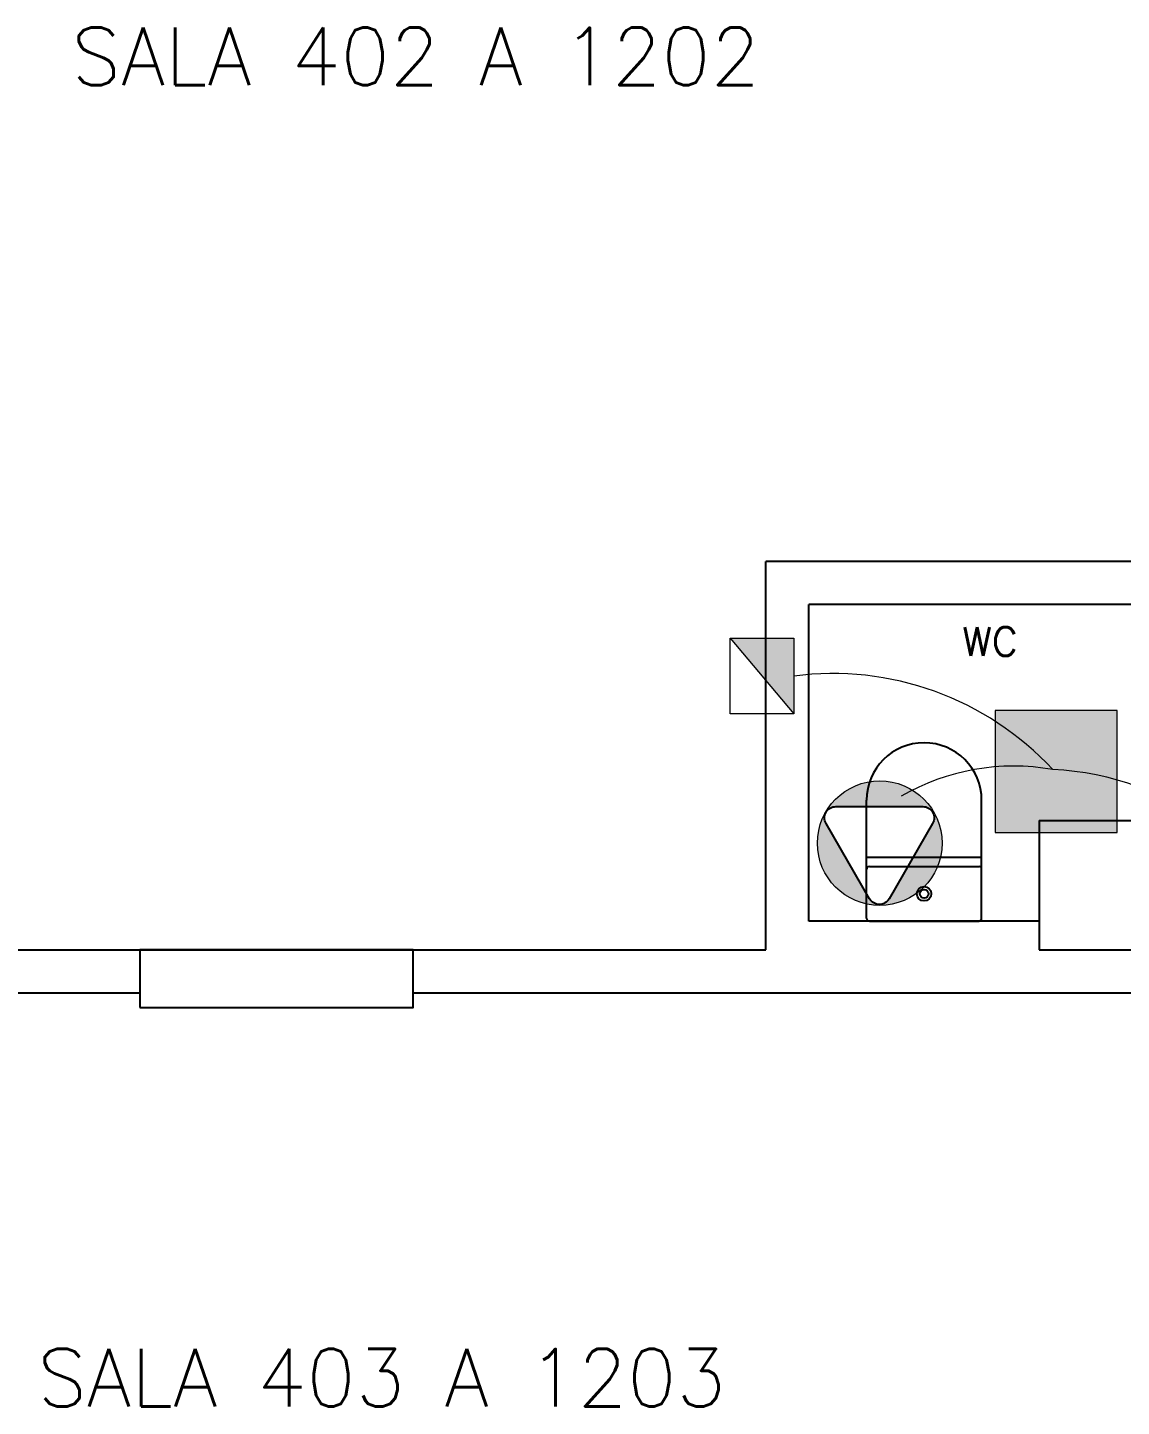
# Model space of a CAD drawing. Extents: x 544 to 914, y -40 to 56.
# Drawn here: x 572.799 to 574.699, y -3.292 to -0.896 of the extents above; entities that cross this region are included whole.
import ezdxf

# ---------------------------------------------------------------- set-up
doc = ezdxf.new("R2010")
doc.units = 0
doc.header["$LTSCALE"] = 0.5
doc.header["$MEASUREMENT"] = 0
doc.linetypes.add('CONTINU', pattern=[0])
doc.layers.get('0').update_dxf_attribs({"linetype": 'CONTINUOUS'})
for name, color, linetype in [('3', 1, 'CONTINUOUS'), ('A-05', 5, 'CONTINUOUS'), ('SAN', 2, 'CONTINUOUS'), ('TOMADAS', 3, 'CONTINUOUS'), ('Título', 3, 'CONTINUOUS')]:
    doc.layers.add(name, color=color, linetype=linetype)
doc.layers.add('Luminotécnico', color=142, linetype='CONTINUOUS', lineweight=0)
doc.styles.add('T20', font='simplex.shx', dxfattribs={"height": 0.1})

# ---------------------------------------------------------------- blocks, each defined once
blk = doc.blocks.new('T')
at = {"layer": 'TOMADAS'}
for p, q in [((-55.465, 372.138), (-55.6155, 372.2249)), ((-55.6492, 372.2054), (-55.6492, 372.0316)), ((-55.6155, 372.0122), (-55.465, 372.0991))]:
    blk.add_line(p, q, dxfattribs=at)
for centre, start, end in [((-55.6267, 372.2054), 60, 180), ((-55.4762, 372.1185), 300, 60), ((-55.6267, 372.0316), 180, 300)]:
    blk.add_arc(centre, 0.0225, start, end, dxfattribs=at)

msp = doc.modelspace()

# ---------------------------------------------------------------- hatches: boundary and pattern name
at = {"layer": 'Luminotécnico'}
for points in [[(574.0198, -1.9572), (574.1299, -2.0887), (574.1299, -1.9572)], [(574.4798, -2.0827), (574.4798, -2.2947), (574.6919, -2.2947), (574.6919, -2.0827)]]:
    msp.add_hatch(color=3, dxfattribs=at).paths.add_polyline_path(points)
at = {"layer": 'Luminotécnico', "linetype": 'CONTINU'}
h = msp.add_hatch(color=3, dxfattribs=at)
h.paths.add_polyline_path([(574.1712, -2.3134, 1), (574.3877, -2.3134, 1)])
h.paths.add_polyline_path([(574.3541, -2.2498, -0.57735), (574.371, -2.2791), (574.2954, -2.41, -0.57735), (574.2616, -2.41), (574.186, -2.2791, -0.57735), (574.2029, -2.2498)], flags=16)

# ---------------------------------------------------------------- linework, layer by layer
at = {"layer": '3', "color": 6}
msp.add_lwpolyline([(572.9939, -2.5989), (573.4689, -2.5989), (573.4689, -2.4989), (572.9939, -2.4989), (572.9939, -2.5989)], dxfattribs=at)
at = {"layer": 'A-05', "color": 4}
for p, q in [((574.0814, -2.4989), (574.0814, -1.8239)), ((575.0814, -1.8239), (574.0814, -1.8239)), ((574.1564, -2.4489), (574.1564, -1.8989)), ((575.0064, -1.8989), (574.1564, -1.8989)), ((574.5564, -2.4489), (574.1564, -2.4489)), ((574.5564, -2.4489), (574.5564, -2.4989)), ((572.1764, -2.4989), (574.0814, -2.4989)), ((574.5564, -2.4989), (575.0064, -2.4989)), ((574.5564, -2.4989), (575.0064, -2.4989)), ((572.9939, -2.5739), (572.1764, -2.5739)), ((574.7564, -2.5739), (573.4689, -2.5739))]:
    msp.add_line(p, q, dxfattribs=at)
at = {"layer": 'Luminotécnico', "color": 3}
msp.add_line((574.0198, -1.9572), (574.1299, -2.0887), dxfattribs=at)
for points in [[(574.0198, -2.0887), (574.0198, -1.9572), (574.1299, -1.9572), (574.1299, -2.0887)], [(574.6919, -2.2947), (574.6919, -2.0827), (574.4798, -2.0827), (574.4798, -2.2947)]]:
    msp.add_lwpolyline(points, close=True, dxfattribs=at)
at = {"layer": 'Luminotécnico', "color": 3, "linetype": 'CONTINU'}
msp.add_circle((574.2794, -2.3134), 0.1083, dxfattribs=at)
at = {"layer": 'Luminotécnico', "color": 5, "linetype": 'CONTINU'}
for centre, radius, start, end in [((574.1979, -2.539), 0.5204, 42.7887, 97.5004), ((574.5118, -2.5684), 0.3889, 79.9314, 120.1095), ((574.5583, -2.6709), 0.4859, 51.61, 87.4639)]:
    msp.add_arc(centre, radius, start, end, dxfattribs=at)
at = {"layer": 'SAN', "color": 9}
for p, q in [((574.2564, -2.4439), (574.2564, -2.2389)), ((574.4564, -2.4439), (574.4564, -2.2389)), ((574.5564, -2.2739), (574.5564, -2.4489)), ((574.5564, -2.2739), (575.0064, -2.2739)), ((574.2564, -2.3376), (574.4564, -2.3376)), ((574.2614, -2.3539), (574.4514, -2.3539)), ((574.2614, -2.4489), (574.4514, -2.4489))]:
    msp.add_line(p, q, dxfattribs=at)
for radius in [0.0125, 0.0075]:
    msp.add_circle((574.3564, -2.4014), radius, dxfattribs=at)
for centre, radius, start, end in [((574.3564, -2.2389), 0.1, 0, 180), ((574.2614, -2.3589), 0.005, 90, 180), ((574.4514, -2.3589), 0.005, 0, 90), ((574.2614, -2.4439), 0.005, 180, 270), ((574.4514, -2.4439), 0.005, 270, 0)]:
    msp.add_arc(centre, radius, start, end, dxfattribs=at)

# ---------------------------------------------------------------- block references
at = {"color": 3, "xscale": -0.8698205227783546, "yscale": 0.8698205227783546, "zscale": 0.8698205227783502, "rotation": 90}
msp.add_blockref('T', (897.955, -50.6547), dxfattribs=at)

# ---------------------------------------------------------------- texts
at = {"layer": 'Título', "color": 9, "style": 'T20'}
for s, height, p in [('SALA 402 A 1202', 0.1, (572.8756, -0.9959)), ('WC', 0.05, (574.4228, -1.9881)), ('SALA 403 A 1203', 0.1, (572.8162, -3.2924))]:
    msp.add_text(s, height=height, dxfattribs=at).set_placement(p)

doc.saveas('drawing.dxf')
